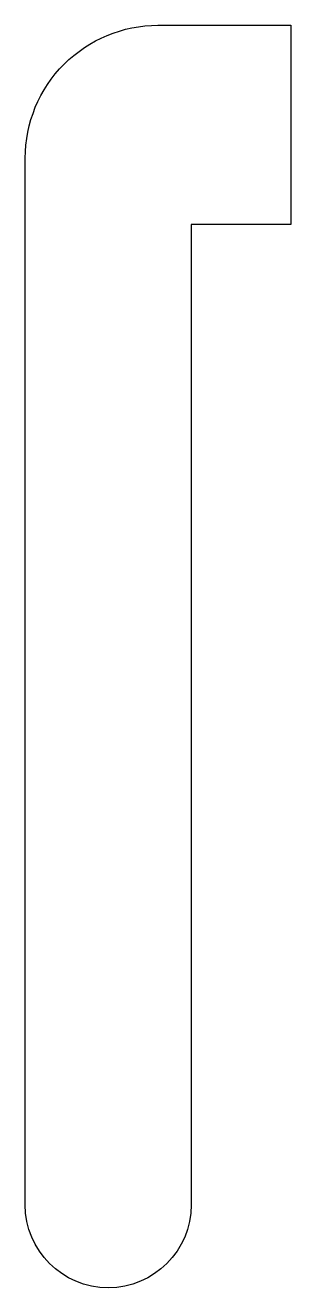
# Model space of a CAD drawing. Extents: x 947.9 to 951.9, y -8.9 to 10.1.
import ezdxf

# ---------------------------------------------------------------- set-up
doc = ezdxf.new("R2010")
doc.units = 0
doc.header["$LTSCALE"] = 15
doc.layers.get('0').update_dxf_attribs({"linetype": 'CONTINUOUS'})

msp = doc.modelspace()

# ---------------------------------------------------------------- linework, layer by layer
at = {"ltscale": 0.05}
msp.add_lwpolyline([(949.913, 10.055), (951.913, 10.055), (951.913, 7.055), (950.413, 7.055), (950.413, -7.695, -1), (947.913, -7.695), (947.913, 8.055, -0.414214)], format="xyb", close=True, dxfattribs=at)

doc.saveas('drawing.dxf')
